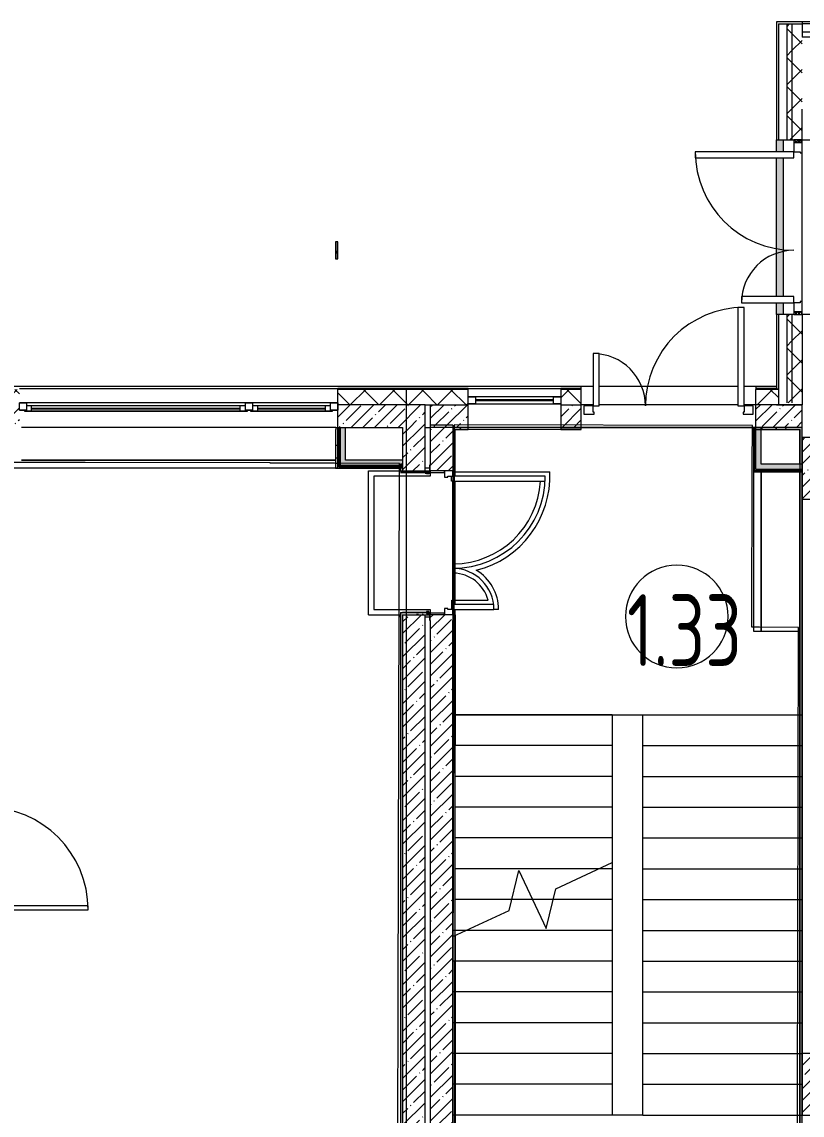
# Model space of a CAD drawing. Header units: millimetres. Extents: x -249154 to 415037, y -45458 to 354837.
# Drawn here: x 34630 to 42225, y 16564 to 27214 of the extents above; entities that cross this region are included whole.
import ezdxf

# ---------------------------------------------------------------- set-up
doc = ezdxf.new("R2010")
doc.units = ezdxf.units.MM
for name, color, linetype, lineweight in [('A-AREA-BNDY', 7, 'Continuous', 5), ('A-AREA-IDEN', 7, 'Continuous', 9), ('A-DOOR-2', 7, 'Continuous', 5), ('A-DOOR-FRAM-2', 7, 'Continuous', 5), ('A-FLOR', 7, 'Continuous', 9), ('A-GLAZ', 7, 'Continuous', 9), ('A-GLAZ-1', 7, 'Continuous', 5), ('A-WALL', 7, 'Continuous', 5), ('I-WALL', 7, 'Continuous', 5), ('S-COLS', 7, 'Continuous', 9), ('S-COLS-1', 7, 'Continuous', 5), ('S-STRS', 7, 'Continuous', 9), ('S-STRS-MBND', 7, 'Continuous', 9), ('Оси', 7, 'Continuous', 9)]:
    doc.layers.add(name, color=color, linetype=linetype, lineweight=lineweight)
for name, color, linetype, lineweight, true_color in [('A-DOOR-1', 7, 'Continuous', 5, 0xc0c0c0), ('A-DOOR-FRAM-1', 7, 'Continuous', 5, 0xc0c0c0), ('A-WALL-1', 9, 'Continuous', 5, 0x808080), ('A-WALL-FNSH-1', 9, 'Continuous', 5, 0x808080)]:
    doc.layers.add(name, color=color, linetype=linetype, lineweight=lineweight, true_color=true_color)
doc.layers.add('A-FLOR-PATT-1', color=7, linetype='Continuous', lineweight=9, true_color=0xeef6ff, transparency=0.5)
doc.styles.add('СПДС', font='ГОСТ тип А.ttf', dxfattribs={"width": 0.9})
pattern_1 = [(45, (64.7, -136.06), (-114.04925, 114.04925), []), (45, (178.75, -136.06), (-114.04925, 114.04925), [201.612, -40.322, 6.706, -33.617])]
pattern_2 = [(45, (64.7, -136.06), (-141.42136, 141.42136), []), (135, (64.7, -136.06), (-141.42136, -141.42136), [])]
pattern_3 = [(0, (64.7, -136.06), (243.84, 60.96), [20.117, -162.763, 20.117, -162.763, -975.36]), (0, (64.7, -136.06), (243.84, 60.96), [-365.76, 20.117, -345.643, 20.117, -162.763, -426.72]), (0, (64.7, -136.06), (243.84, 60.96), [-914.4, 20.117, -101.803, 20.117, -284.683]), (120, (156.14, -105.58), (-174.71291, 180.691634), [20.117, -162.763, 20.117, -162.763, -975.36]), (120, (156.14, -105.58), (-174.71291, 180.691634), [-365.76, 20.117, -345.643, 20.117, -162.763, -426.72]), (120, (156.14, -105.58), (-174.71291, 180.691634), [-914.4, 20.117, -101.803, 20.117, -284.683]), (240, (186.62, 16.34), (-69.12709, -241.651634), [20.117, -162.763, 20.117, -162.763, -975.36]), (240, (186.62, 16.34), (-69.12709, -241.651634), [-365.76, 20.117, -345.643, 20.117, -162.763, -426.72]), (240, (186.62, 16.34), (-69.12709, -241.651634), [-914.4, 20.117, -101.803, 20.117, -284.683])]
pattern_4 = [(45, (64.7, -136.06), (-212.132, 212.132), []), (135, (64.7, -136.06), (-212.132, -212.132), [])]

# ---------------------------------------------------------------- blocks, each defined once
blk = doc.blocks.new('BSC_Колонна _Прямоугольная - 600х600-V41-Объем проектирования 1 этажа')
at = {"layer": 'S-COLS-1'}
h = blk.add_hatch(dxfattribs=at)
h.set_pattern_fill('FP_67', color=256, style=0, pattern_type=2)
h.set_pattern_definition([(45, (-42460, -17000), (-114.04925, 114.04925), []), (45, (-42345.95, -17000), (-114.04925, 114.04925), [201.613, -40.323, 6.706, -33.617])])
h.paths.add_polyline_path([(300, -300), (300, 300), (-300, 300), (-300, -300), (-60, -300)])
for p, q in [((300, 300), (-300, 300)), ((-300, 300), (-300, -300)), ((300, -300), (300, 300)), ((-300, -300), (300, -300))]:
    blk.add_line(p, q, dxfattribs=at)
blk = doc.blocks.new('BSC_Колонна _Прямоугольная - 600х600-V42-Объем проектирования 1 этажа')
at = {"layer": 'S-COLS-1'}
h = blk.add_hatch(dxfattribs=at)
h.set_pattern_fill('FP_68', color=256, style=0, pattern_type=2)
h.set_pattern_definition([(45, (-42460, -23000), (-114.04925, 114.04925), []), (45, (-42345.95, -23000), (-114.04925, 114.04925), [201.613, -40.323, 6.706, -33.617])])
h.paths.add_polyline_path([(-300, -300), (300, -300), (300, 300), (-300, 300), (-300, -218)])
for p, q in [((300, 300), (-300, 300)), ((-300, 300), (-300, -300)), ((300, -300), (300, 300)), ((-300, -300), (300, -300))]:
    blk.add_line(p, q, dxfattribs=at)
blk = doc.blocks.new('110_Дверь_СКБ_2Ст - Д-1 Лестничная клетка EIS60-V94-Объем проектирования 1 этажа')
at = {"layer": 'A-DOOR-1'}
for p, q in [((-637.5, 1010), (-637.5, 110)), ((-587.5, 1010), (-637.5, 1010)), ((-587.5, 110), (-587.5, 1010)), ((662.5, 510), (612.5, 510)), ((612.5, 510), (612.5, 110)), ((662.5, 110), (662.5, 510)), ((-637.5, 110), (-587.5, 110)), ((612.5, 110), (662.5, 110))]:
    blk.add_line(p, q, dxfattribs=at)
for centre, radius, start, end in [((-637.5, 110), 900, 0, 90), ((662.5, 110), 400, 90, 180)]:
    blk.add_arc(centre, radius, start, end, dxfattribs=at)
at = {"layer": 'A-DOOR-FRAM-1'}
for p, q in [((-672.5, 118), (-742.5, 118)), ((-742.5, 118), (-742.5, 110)), ((-742.5, 110), (-672.5, 110)), ((-637.5, 110), (-687.5, 110)), ((-687.5, 110), (-687.5, 30)), ((-672.5, 110), (-672.5, 118)), ((-637.5, 60), (-637.5, 110)), ((662.5, 110), (662.5, 60)), ((712.5, 110), (662.5, 110)), ((767.5, 118), (697.5, 118)), ((697.5, 118), (697.5, 110)), ((697.5, 110), (767.5, 110)), ((712.5, 30), (712.5, 110)), ((767.5, 110), (767.5, 118)), ((-687.5, 30), (-627.5, 30)), ((-672.5, 30), (-687.5, 30)), ((-687.5, 30), (-687.5, -110)), ((-672.5, -110), (-672.5, 30)), ((-627.5, 60), (-637.5, 60)), ((-627.5, 30), (-627.5, 60)), ((662.5, 60), (652.5, 60)), ((652.5, 60), (652.5, 30)), ((652.5, 30), (712.5, 30)), ((712.5, 30), (697.5, 30)), ((697.5, 30), (697.5, -110)), ((712.5, -110), (712.5, 30)), ((-672.5, -110), (-742.5, -110)), ((-742.5, -110), (-742.5, -118)), ((-742.5, -118), (-672.5, -118)), ((-687.5, -110), (-672.5, -110)), ((-672.5, -118), (-672.5, -110)), ((697.5, -110), (712.5, -110)), ((767.5, -110), (697.5, -110)), ((697.5, -110), (697.5, -118)), ((697.5, -118), (767.5, -118)), ((767.5, -118), (767.5, -110))]:
    blk.add_line(p, q, dxfattribs=at)
blk = doc.blocks.new('120_Окно_СКБ_2Ст - 120_Окно_СКБ_2Ст 3100х2500 _мал_створка слева_-V95-Объем проектирования 1 этажа')
at = {"layer": 'A-GLAZ'}
for p, q in [((-1550, -127), (-1550, -57)), ((-1550, -57), (-1480, -57)), ((-1480, -57), (-1480, -127)), ((650, -87), (-1480, -87)), ((-1480, -87), (-1480, -127)), ((-1430, -137), (-1430, -87)), ((600, -137), (600, -87)), ((650, -127), (650, -57)), ((650, -57), (720, -57)), ((650, -127), (650, -87)), ((720, -57), (720, -127)), ((1480, -87), (720, -87)), ((720, -87), (720, -127)), ((770, -137), (770, -87)), ((1430, -137), (1430, -87)), ((1480, -127), (1480, -57)), ((1480, -57), (1550, -57)), ((1480, -127), (1480, -87)), ((1550, -57), (1550, -127)), ((-1480, -127), (-1550, -127)), ((-1480, -127), (-1500, -127)), ((-1500, -127), (-1500, -137)), ((-1500, -137), (670, -137)), ((670, -137), (-1500, -137)), ((720, -127), (650, -127)), ((670, -127), (650, -127)), ((670, -137), (670, -127)), ((720, -127), (700, -127)), ((700, -127), (700, -137)), ((700, -137), (1500, -137)), ((1500, -137), (700, -137)), ((1550, -127), (1480, -127)), ((1500, -127), (1480, -127)), ((1500, -137), (1500, -127))]:
    blk.add_line(p, q, dxfattribs=at)
at = {"layer": 'A-GLAZ-1'}
for p, q in [((1550, -57), (-1550, -57)), ((-1550, -127), (-1500, -127)), ((-1430, -107), (600, -107)), ((600, -117), (-1430, -117)), ((670, -127), (700, -127)), ((770, -107), (1430, -107)), ((1430, -117), (770, -117)), ((1500, -127), (1550, -127))]:
    blk.add_line(p, q, dxfattribs=at)
blk = doc.blocks.new('110_Дверь_СКБ_1Ст_Внутренняя1 - Д-4к_п__1100x2100h_Артистические EI30-23988509-Объем проектирования 1 этажа')
at = {"layer": 'A-DOOR-2'}
h = blk.add_hatch(dxfattribs=at)
h.set_pattern_fill('FP_75', color=256, style=0, pattern_type=2)
h.set_pattern_definition([(135, (1751.41, 164.685), (-14.14214, -14.14214), []), (225, (1751.41, 164.685), (14.14214, -14.14214), [])])
h.paths.add_polyline_path([(562.5, 100), (537.5, 100), (537.5, -100), (562.5, -100)])
at = {"layer": 'A-DOOR-FRAM-2'}
h = blk.add_hatch(dxfattribs=at)
h.set_pattern_fill('FP_76', color=256, style=0, pattern_type=2)
h.set_pattern_definition([(45, (-371.384, 164.685), (-14.1421, 14.1421), []), (135, (-371.384, 164.685), (-14.1421, -14.1421), [])])
h.paths.add_polyline_path([(-512.5, -100), (-512.5, 100), (-537.5, 100), (-537.5, -100)])
at = {"layer": 'A-DOOR-1'}
for p, q in [((512.5, 1100), (472.5, 1100)), ((472.5, 1100), (472.5, 100)), ((512.5, 100), (512.5, 1100)), ((472.5, 100), (512.5, 100))]:
    blk.add_line(p, q, dxfattribs=at)
blk.add_arc((512.5, 100), 1000, 90, 180, dxfattribs=at)
at = {"layer": 'A-DOOR-FRAM-1'}
for p, q in [((-497.5, 108), (-567.5, 108)), ((-567.5, 108), (-567.5, 100)), ((-497.5, 100), (-497.5, 108)), ((592.5, 108), (522.5, 108)), ((522.5, 108), (522.5, 100)), ((592.5, 100), (592.5, 108)), ((-567.5, 100), (-497.5, 100)), ((-512.5, 100), (-537.5, 100)), ((-537.5, 100), (-537.5, -100)), ((-487.5, 100), (-512.5, 100)), ((-512.5, 100), (-512.5, 20)), ((-512.5, -100), (-512.5, 100)), ((-497.5, 100), (-512.5, 100)), ((-512.5, 100), (-512.5, 99)), ((-512.5, 99), (-497.5, 99)), ((-512.5, 20), (-477.5, 20)), ((-497.5, 20), (-512.5, 20)), ((-512.5, 20), (-512.5, -100)), ((-497.5, 99), (-497.5, 100)), ((-497.5, -100), (-497.5, 20)), ((-487.5, 60), (-487.5, 100)), ((-477.5, 60), (-487.5, 60)), ((-477.5, 20), (-477.5, 60)), ((512.5, 60), (502.5, 60)), ((502.5, 60), (502.5, 20)), ((502.5, 20), (537.5, 20)), ((512.5, 100), (512.5, 60)), ((537.5, 100), (512.5, 100)), ((537.5, 100), (522.5, 100)), ((522.5, 100), (522.5, 99)), ((522.5, 100), (592.5, 100)), ((522.5, 99), (537.5, 99)), ((537.5, 20), (522.5, 20)), ((522.5, 20), (522.5, -100)), ((537.5, 20), (537.5, 100)), ((562.5, 100), (537.5, 100)), ((537.5, 100), (537.5, -100)), ((537.5, 99), (537.5, 100)), ((537.5, -100), (537.5, 20)), ((562.5, -100), (562.5, 100)), ((-497.5, -100), (-567.5, -100)), ((-567.5, -100), (-567.5, -108)), ((-537.5, -100), (-512.5, -100)), ((-512.5, -100), (-497.5, -100)), ((-497.5, -108), (-497.5, -100)), ((522.5, -100), (537.5, -100)), ((592.5, -100), (522.5, -100)), ((522.5, -100), (522.5, -108)), ((537.5, -100), (562.5, -100)), ((592.5, -108), (592.5, -100)), ((-567.5, -108), (-497.5, -108)), ((522.5, -108), (592.5, -108))]:
    blk.add_line(p, q, dxfattribs=at)
blk = doc.blocks.new('110_Дверь_СКБ_2Ст_Наружная - ДН-1_л__ Двухстворчатая 1350 х3200 _ЛК_ в свету с верхним остеклением 2-22448815-Объем проектирования 1 этажа')
at = {"layer": 'A-DOOR-1'}
for p, q in [((754.5, 869), (694.5, 869)), ((694.5, 869), (694.5, -91)), ((754.5, -91), (754.5, 869)), ((-715.5, 419), (-715.5, -91)), ((-655.5, 419), (-715.5, 419)), ((-655.5, -91), (-655.5, 419)), ((-715.5, -91), (-655.5, -91)), ((694.5, -91), (754.5, -91))]:
    blk.add_line(p, q, dxfattribs=at)
for centre, radius, start, end in [((754.5, -91), 960, 90, 180), ((-715.5, -91), 510, 0, 90)]:
    blk.add_arc(centre, radius, start, end, dxfattribs=at)
at = {"layer": 'A-DOOR-FRAM-1'}
for p, q in [((-715.5, -91), (-805.5, -91)), ((-805.5, -91), (-805.5, -171)), ((-715.5, -151), (-715.5, -91)), ((754.5, -91), (754.5, -151)), ((844.5, -91), (754.5, -91)), ((844.5, -171), (844.5, -91)), ((-805.5, -171), (-705.5, -171)), ((-705.5, -151), (-715.5, -151)), ((-705.5, -171), (-705.5, -151)), ((754.5, -151), (744.5, -151)), ((744.5, -151), (744.5, -171)), ((744.5, -171), (844.5, -171))]:
    blk.add_line(p, q, dxfattribs=at)
blk = doc.blocks.new('120_Окно_СКБ_1Ст - 120_Окно_СКБ_1Ст 900х2500_h_ глухое-23537403-Объем проектирования 1 этажа')
at = {"layer": 'A-GLAZ'}
for p, q in [((-450, -67), (-450, 3)), ((-450, 3), (-380, 3)), ((-380, 3), (-380, -67)), ((380, -67), (380, 3)), ((380, 3), (450, 3)), ((450, 3), (450, -67)), ((-380, -67), (-450, -67)), ((450, -67), (380, -67))]:
    blk.add_line(p, q, dxfattribs=at)
at = {"layer": 'A-GLAZ-1'}
for p, q in [((450, 3), (-450, 3)), ((-450, -67), (450, -67)), ((380, -27), (-380, -27)), ((380, -37), (-380, -37))]:
    blk.add_line(p, q, dxfattribs=at)
blk = doc.blocks.new('110_Дверь_СКБ_2Ст_Наружная - ДН-1_л__ Двухстворчатая 1350 х3200 _ЛК_ в свету с верхним остеклением EI30-23529464-Объем проектирования 1 этажа')
at = {"layer": 'A-DOOR-2'}
h = blk.add_hatch(dxfattribs=at)
h.set_pattern_fill('FP_168', color=256, style=0, pattern_type=2)
h.set_pattern_definition([(135, (1451.41, 189.685), (-14.14214, -14.14214), []), (225, (1451.41, 189.685), (14.14214, -14.14214), [])])
h.paths.add_polyline_path([(844.5, -125), (869.5, -125), (869.5, -45), (844.5, -45), (844.5, -105)])
at = {"layer": 'A-DOOR-FRAM-2'}
h = blk.add_hatch(dxfattribs=at)
h.set_pattern_fill('FP_169', color=256, style=0, pattern_type=2)
h.set_pattern_definition([(45, (-671.384, 189.685), (-14.1421, 14.1421), []), (135, (-671.384, 189.685), (-14.1421, -14.1421), [])])
h.paths.add_polyline_path([(-830.5, -45), (-830.5, -125), (-805.5, -125), (-805.5, -45)])
at = {"layer": 'A-DOOR-1'}
for p, q in [((754.5, 915), (694.5, 915)), ((694.5, 915), (694.5, -45)), ((754.5, -45), (754.5, 915)), ((-715.5, 465), (-715.5, -45)), ((-655.5, 465), (-715.5, 465)), ((-655.5, -45), (-655.5, 465)), ((-715.5, -45), (-655.5, -45)), ((694.5, -45), (754.5, -45))]:
    blk.add_line(p, q, dxfattribs=at)
for centre, radius, start, end in [((754.5, -45), 960, 90, 180), ((-715.5, -45), 510, 0, 90)]:
    blk.add_arc(centre, radius, start, end, dxfattribs=at)
at = {"layer": 'A-DOOR-FRAM-1'}
for p, q in [((-805.5, -45), (-830.5, -45)), ((-830.5, -45), (-830.5, -125)), ((-715.5, -45), (-805.5, -45)), ((-805.5, -45), (-805.5, -125)), ((-805.5, -125), (-805.5, -45)), ((-715.5, -105), (-715.5, -45)), ((-705.5, -105), (-715.5, -105)), ((-705.5, -125), (-705.5, -105)), ((754.5, -105), (744.5, -105)), ((744.5, -105), (744.5, -125)), ((754.5, -45), (754.5, -105)), ((844.5, -45), (754.5, -45)), ((844.5, -125), (844.5, -45)), ((869.5, -45), (844.5, -45)), ((844.5, -45), (844.5, -125)), ((869.5, -125), (869.5, -45)), ((-830.5, -125), (-805.5, -125)), ((-805.5, -125), (-705.5, -125)), ((744.5, -125), (844.5, -125)), ((844.5, -125), (869.5, -125))]:
    blk.add_line(p, q, dxfattribs=at)
blk = doc.blocks.new('Зашивка приборов отопления6 - Зашивка приборов отопления-33276534-Объем проектирования 1 этажа')
at = {"layer": 'A-WALL'}
for p, q in [((75235, 535), (73685, 535)), ((73685, 535), (73685, 460)), ((73685, 460), (73685, 80)), ((75235, 460), (73685, 460)), ((73685, 460), (73685, 80)), ((73685, 460), (75235, 460))]:
    blk.add_line(p, q, dxfattribs=at)
blk = doc.blocks.new('Зашивка приборов отопления11 - Зашивка приборов отопления-33278624-Объем проектирования 1 этажа')
at = {"layer": 'A-WALL'}
for p, q in [((37620, 23400), (34560, 23400)), ((34560, 23079), (37620, 23079)), ((37620, 23079), (34560, 23079)), ((34560, 23004), (37620, 23004))]:
    blk.add_line(p, q, dxfattribs=at)
blk = doc.blocks.new('Марка_Помещения - Номер-25198446-Объем проектирования 1 этажа')
at = {"layer": 'A-AREA-IDEN'}
for start, end in [(360, 180), (180, 360)]:
    blk.add_arc((0, 0), 2.5, start, end, dxfattribs=at)

msp = doc.modelspace()

# ---------------------------------------------------------------- hatches: boundary and pattern name
at = {"layer": 'A-FLOR-PATT-1'}
h = msp.add_hatch(color=256, dxfattribs=at)
h.paths.add_polyline_path([(41975, 24364), (42045, 24364), (42045, 24479), (41975, 24479)])
h.paths.add_polyline_path([(41995, 24539), (42045, 24539), (42045, 25889), (41975, 25889), (41975, 24539)])
h.paths.add_polyline_path([(41975, 25949), (42045, 25949), (42045, 26064), (41975, 26064)])
at = {"layer": 'A-WALL'}
h = msp.add_hatch(dxfattribs=at)
h.set_pattern_fill('FP_24', color=256, style=0, pattern_type=2)
h.set_pattern_definition(pattern_2)
h.paths.add_polyline_path([(42125, 23504), (42125, 24364), (42075, 24364), (42075, 23504)])
h.paths.add_polyline_path([(42075, 26064), (42125, 26064), (42125, 27194), (42075, 27194), (42075, 26280)])
h = msp.add_hatch(dxfattribs=at)
h.set_pattern_fill('FP_24', color=256, style=0, pattern_type=2)
h.set_pattern_definition(pattern_2)
h.paths.add_polyline_path([(42204, 23504), (42225, 23504), (42225, 24364), (42125, 24364), (42125, 23504)])
h.paths.add_polyline_path([(42145, 26064), (42225, 26064), (42225, 27194), (42125, 27194), (42125, 26064)])
h = msp.add_hatch(dxfattribs=at)
h.set_pattern_fill('FP_24', color=256, style=0, pattern_type=2)
h.set_pattern_definition(pattern_2)
h.paths.add_polyline_path([(33925, 23484), (34605, 23484), (34605, 23634), (33925, 23634)])
h.paths.add_polyline_path([(38555, 23484), (38555, 23634), (37705, 23634), (37705, 23484), (38547, 23484)])
h = msp.add_hatch(dxfattribs=at)
h.set_pattern_fill('FP_24', color=256, style=0, pattern_type=2)
h.set_pattern_definition(pattern_2)
h.paths.add_polyline_path([(41975, 23484), (41995, 23484), (41995, 23634), (41775, 23634), (41775, 23484), (41825, 23484)])
h.paths.add_polyline_path([(38607, 23484), (38975, 23484), (38975, 23634), (38555, 23634), (38555, 23484), (38605, 23484)])
h.paths.add_polyline_path([(39875, 23484), (40075, 23484), (40075, 23634), (39875, 23634), (39875, 23492)])
at = {"layer": 'I-WALL'}
h = msp.add_hatch(dxfattribs=at)
h.set_pattern_fill('FP_191', color=256, style=0, pattern_type=2)
h.set_pattern_definition(pattern_3)
h.paths.add_polyline_path([(37705, 24904), (37705, 25072), (37685, 25072), (37685, 24904)])
h = msp.add_hatch(dxfattribs=at)
h.set_pattern_fill('FP_1', color=256, style=0, pattern_type=2)
h.set_pattern_definition(pattern_1)
h.paths.add_polyline_path([(34580, 23264), (34605, 23264), (34605, 23484), (33675, 23484), (33675, 23264), (34530, 23264)])
h.paths.add_polyline_path([(38335, 23264), (38555, 23264), (38555, 23484), (37705, 23484), (37705, 23264), (37909, 23264)])
h = msp.add_hatch(dxfattribs=at)
h.set_pattern_fill('FP_1', color=256, style=0, pattern_type=2)
h.set_pattern_definition(pattern_1)
h.paths.add_polyline_path([(42205, 23264), (42225, 23264), (42225, 23484), (41775, 23484), (41775, 23264), (42163, 23264)])
h.paths.add_polyline_path([(40075, 23264), (40075, 23484), (39875, 23484), (39875, 23264)])
h.paths.add_polyline_path([(38825, 23264), (38975, 23264), (38975, 23484), (38605, 23484), (38605, 23284), (38825, 23284)])
h = msp.add_hatch(dxfattribs=at)
h.set_pattern_fill('FP_191', color=256, style=0, pattern_type=2)
h.set_pattern_definition(pattern_3)
h.paths.add_polyline_path([(37705, 22888), (37705, 23264), (37685, 23264), (37685, 22888)])
h = msp.add_hatch(dxfattribs=at)
h.set_pattern_fill('FP_192', color=256, style=0, pattern_type=2)
h.set_pattern_definition(pattern_4)
h.paths.add_polyline_path([(37717, 22888), (37717, 22888), (37717, 23264), (37705, 23264), (37705, 22888)])
h = msp.add_hatch(dxfattribs=at)
h.set_pattern_fill('FP_192', color=256, style=0, pattern_type=2)
h.set_pattern_definition(pattern_4)
h.paths.add_polyline_path([(37717, 22888), (37730, 22888), (37730, 23264), (37717, 23264), (37717, 22943)])
for points in [[(37730, 22893), (37780, 22893), (37780, 23264), (37730, 23264), (37730, 22943)], [(41775, 22854), (41825, 22854), (41825, 23264), (41775, 23264), (41775, 23084)], [(38315, 22893), (38335, 22893), (38335, 22943), (37780, 22943), (37780, 22893), (38306, 22893)], [(41825, 22854), (42205, 22854), (42205, 22904), (41825, 22904)]]:
    msp.add_hatch(color=256, dxfattribs=at).paths.add_polyline_path(points)
h = msp.add_hatch(dxfattribs=at)
h.set_pattern_fill('FP_1', color=256, style=0, pattern_type=2)
h.set_pattern_definition(pattern_1)
h.paths.add_polyline_path([(38555, 15064), (38555, 21439), (38335, 21439), (38335, 15064)])
h.paths.add_polyline_path([(38335, 22839), (38555, 22839), (38555, 23264), (38335, 23264), (38335, 22868)])
h = msp.add_hatch(dxfattribs=at)
h.set_pattern_fill('FP_1', color=256, style=0, pattern_type=2)
h.set_pattern_definition(pattern_1)
h.paths.add_polyline_path([(38825, 10314), (38823, 11989), (38605, 11989), (38605, 10314)])
h.paths.add_polyline_path([(38605, 13389), (38825, 13389), (38825, 21439), (38605, 21439), (38605, 14696)])
h.paths.add_polyline_path([(38745, 22839), (38825, 22839), (38825, 23284), (38605, 23284), (38605, 22839)])
h = msp.add_hatch(dxfattribs=at)
h.set_pattern_fill('FP_191', color=256, style=0, pattern_type=2)
h.set_pattern_definition(pattern_3)
h.paths.add_polyline_path([(41825, 23244), (42205, 23244), (42205, 23264), (41825, 23264)])
h.paths.add_polyline_path([(38825, 23244), (38975, 23244), (38975, 23264), (38825, 23264)])
h.paths.add_polyline_path([(39875, 23244), (40075, 23244), (40075, 23264), (39875, 23264)])
h = msp.add_hatch(dxfattribs=at)
h.set_pattern_fill('FP_191', color=256, style=0, pattern_type=2)
h.set_pattern_definition(pattern_3)
h.paths.add_polyline_path([(38845, 15064), (38845, 21414), (38833, 21414), (38833, 21384), (38825, 21384), (38825, 15064)])
h.paths.add_polyline_path([(38845, 22864), (38845, 23243), (38825, 23244), (38826, 22894), (38833, 22894), (38833, 22864)])
h = msp.add_hatch(dxfattribs=at)
h.set_pattern_fill('FP_192', color=256, style=0, pattern_type=2)
h.set_pattern_definition(pattern_4)
h.paths.add_polyline_path([(41762, 22829), (41762, 23264), (41750, 23264), (41750, 22829)])
h = msp.add_hatch(dxfattribs=at)
h.set_pattern_fill('FP_192', color=256, style=0, pattern_type=2)
h.set_pattern_definition(pattern_4)
h.paths.add_polyline_path([(41762, 22841), (41775, 22841), (41775, 23264), (41762, 23264), (41762, 22904)])
h = msp.add_hatch(dxfattribs=at)
h.set_pattern_fill('FP_191', color=256, style=0, pattern_type=2)
h.set_pattern_definition(pattern_3)
h.paths.add_polyline_path([(42225, 15084), (42225, 23264), (42205, 23243), (42205, 15084)])
h.paths.add_polyline_path([(42205, 23244), (42225, 23264), (42205, 23264)])
h = msp.add_hatch(dxfattribs=at)
h.set_pattern_fill('FP_191', color=256, style=0, pattern_type=2)
h.set_pattern_definition(pattern_3)
h.paths.add_polyline_path([(38315, 22868), (38315, 22888), (37685, 22888), (37685, 22868), (37909, 22868)])
h = msp.add_hatch(dxfattribs=at)
h.set_pattern_fill('FP_192', color=256, style=0, pattern_type=2)
h.set_pattern_definition(pattern_4)
h.paths.add_polyline_path([(38335, 22880), (38335, 22893), (37730, 22893), (37730, 22888), (38315, 22888), (38315, 22880)])
h = msp.add_hatch(dxfattribs=at)
h.set_pattern_fill('FP_192', color=256, style=0, pattern_type=2)
h.set_pattern_definition(pattern_4)
h.paths.add_polyline_path([(42051, 22829), (42205, 22829), (42205, 22841), (41762, 22841), (41762, 22829), (42035, 22829)])
h = msp.add_hatch(dxfattribs=at)
h.set_pattern_fill('FP_192', color=256, style=0, pattern_type=2)
h.set_pattern_definition(pattern_4)
h.paths.add_polyline_path([(42035, 22841), (42205, 22841), (42205, 22854), (41775, 22854), (41775, 22841), (41825, 22841)])
h = msp.add_hatch(dxfattribs=at)
h.set_pattern_fill('FP_191', color=256, style=0, pattern_type=2)
h.set_pattern_definition(pattern_3)
h.paths.add_polyline_path([(38335, 11084), (38334, 11934), (38327, 11934), (38327, 11964), (38315, 11964), (38315, 11085)])
h.paths.add_polyline_path([(38327, 13414), (38327, 13444), (38335, 13444), (38335, 21459), (38315, 21459), (38315, 13414)])
h = msp.add_hatch(dxfattribs=at)
h.set_pattern_fill('FP_191', color=256, style=0, pattern_type=2)
h.set_pattern_definition(pattern_3)
h.paths.add_polyline_path([(38335, 21439), (38597, 21440), (38597, 21454), (38605, 21454), (38605, 21459), (38335, 21459), (38335, 21453)])

# ---------------------------------------------------------------- linework, layer by layer
at = {"layer": 'A-AREA-BNDY', "flags": 128}
for points in [[(41741, 23281), (38837, 23287), (38818, 15139), (42176, 15132), (42190, 21315), (41811, 21316), (41736, 21316), (41740, 22877)], [(28087, 10813), (28066, 10813), (28059, 7855), (30229, 7850), (30229, 7812), (32729, 7806), (32729, 7844), (38538, 7830), (38545, 10588), (37995, 10589), (37996, 11131), (38276, 11131), (38304, 22913), (37674, 22914), (37532, 22914), (37045, 22916), (37045, 22917), (35245, 22921), (35245, 22920), (34758, 22921), (34615, 22921), (34286, 22922), (34264, 13678), (28094, 13693)]]:
    msp.add_lwpolyline(points, close=True, dxfattribs=at)
at = {"layer": 'A-FLOR'}
for p, q in [((41975, 25949), (41975, 26064)), ((41975, 24539), (41975, 25889)), ((42225, 24489), (42225, 25939)), ((41975, 24364), (41975, 24479)), ((37685, 23264), (34625, 23264)), ((37780, 23264), (38335, 23264)), ((38555, 23264), (38605, 23264)), ((40075, 23264), (41750, 23264)), ((34625, 22943), (37685, 22943)), ((34295, 22868), (37705, 22868)), ((37705, 22868), (38335, 22868)), ((38005, 22839), (38335, 22839)), ((38005, 21439), (38005, 22839)), ((38555, 22868), (38597, 22868)), ((38605, 22819), (38605, 22789)), ((38833, 22829), (39769, 22829)), ((38845, 22864), (38845, 22789)), ((38605, 22789), (38055, 22789)), ((38055, 22789), (38055, 21489)), ((38811, 22739), (38811, 22789)), ((38825, 22739), (38811, 22739)), ((38825, 21539), (38825, 22739)), ((38845, 22739), (38845, 21539)), ((38831, 21844), (38831, 21934)), ((38814, 21489), (38814, 21579)), ((38814, 21579), (39168, 21579)), ((38005, 21439), (38315, 21439)), ((38055, 21489), (38605, 21489)), ((38315, 21414), (38315, 13339)), ((38597, 21414), (38555, 21414)), ((38605, 21489), (38605, 21459)), ((38825, 21454), (38825, 21469)), ((38845, 21414), (38833, 21414)), ((38845, 21489), (38845, 21414)), ((39270, 21489), (39225, 21489)), ((38845, 20464), (42205, 20464))]:
    msp.add_line(p, q, dxfattribs=at)
for centre, radius, start, end in [((38825, 22789), 945, 283.9049, 2.4259), ((38825, 22789), 945, 283.9049, 2.4259), ((38825, 22789), 855, 270.3946, 356.6475), ((38825, 22789), 855, 270.3946, 356.6475), ((38825, 21489), 355, 14.686, 89.0495), ((38825, 21489), 355, 14.686, 89.0495), ((38825, 21489), 445, 0, 59.3146), ((38825, 21489), 445, 0, 59.3146)]:
    msp.add_arc(centre, radius, start, end, dxfattribs=at)
at = {"layer": 'A-WALL'}
for p, q in [((41995, 27194), (42225, 27194)), ((41995, 27194), (41995, 26064)), ((42075, 27194), (42075, 26064)), ((42125, 27194), (42125, 26064)), ((42225, 27214), (42225, 27064)), ((44625, 27194), (42225, 27194)), ((44625, 27114), (42225, 27114)), ((44625, 27064), (42225, 27064)), ((42225, 26064), (42225, 26364)), ((42045, 25949), (42045, 26064)), ((42045, 24539), (42045, 25889)), ((42045, 24364), (42045, 24479)), ((41995, 24364), (41995, 23484)), ((42075, 24364), (42075, 23504)), ((42125, 24364), (42125, 23504)), ((42225, 24364), (42225, 23484)), ((33925, 23664), (40190, 23664)), ((40075, 23642), (40075, 23664)), ((40250, 23664), (41600, 23664)), ((41660, 23664), (41975, 23664)), ((41775, 23664), (41775, 23642)), ((34605, 23642), (37705, 23642)), ((38975, 23637), (37705, 23637)), ((38975, 23634), (37705, 23634)), ((38975, 23642), (39875, 23642)), ((40075, 23637), (39875, 23637)), ((40075, 23634), (39875, 23634)), ((41995, 23637), (41775, 23637)), ((41995, 23634), (41775, 23634)), ((41775, 22854), (41775, 23634)), ((41975, 23637), (41975, 23642)), ((38555, 23484), (37705, 23484)), ((38605, 23484), (38975, 23484)), ((38605, 23484), (38605, 23484)), ((39875, 23484), (40075, 23484)), ((40190, 23484), (40075, 23484)), ((41600, 23484), (40250, 23484)), ((41775, 23484), (41660, 23484)), ((41975, 23484), (41775, 23484)), ((41975, 23484), (41975, 23484)), ((41975, 23484), (41995, 23484)), ((37717, 22880), (37717, 23264)), ((37730, 22893), (37730, 23264)), ((38845, 23244), (38975, 23244)), ((42225, 23264), (41750, 23264)), ((41762, 22841), (41762, 23264)), ((41825, 23244), (42205, 23244)), ((42205, 15084), (42205, 23243)), ((38335, 22880), (37717, 22880)), ((38335, 22893), (37730, 22893)), ((42225, 22841), (41762, 22841)), ((42225, 22854), (41775, 22854)), ((38315, 21459), (38605, 21459))]:
    msp.add_line(p, q, dxfattribs=at)
at = {"layer": 'A-WALL-1'}
for p, q in [((41995, 26064), (42145, 26064)), ((42225, 26064), (42445, 26064)), ((37685, 25072), (37685, 24904)), ((37705, 25072), (37685, 25072)), ((37705, 24904), (37705, 25072)), ((37685, 24904), (37705, 24904)), ((42145, 24364), (41995, 24364)), ((42445, 24364), (42225, 24364)), ((37705, 22868), (37705, 23634)), ((38975, 23244), (38975, 23634)), ((39875, 23634), (39875, 23244)), ((40075, 23244), (40075, 23634)), ((38555, 23484), (38605, 23484)), ((38555, 22819), (38555, 23484)), ((38605, 23484), (38605, 22894)), ((42225, 23484), (41975, 23484)), ((42225, 23164), (42225, 23484)), ((37685, 23264), (37780, 23264)), ((37685, 23264), (37685, 23243)), ((37780, 22943), (37780, 23264)), ((38335, 23264), (38335, 22839)), ((38825, 23284), (38605, 23284)), ((38975, 23264), (38605, 23264)), ((38825, 23284), (38825, 22894)), ((38845, 23231), (38845, 23243)), ((39875, 23264), (40075, 23264)), ((39875, 23244), (40075, 23244)), ((41750, 23264), (41750, 22829)), ((41825, 22904), (41825, 23264)), ((38335, 22943), (37780, 22943)), ((38335, 22905), (38315, 22905)), ((42225, 22904), (41825, 22904)), ((38315, 22888), (37705, 22888)), ((37705, 22868), (37705, 22868)), ((38335, 22839), (38597, 22839)), ((38555, 22819), (38605, 22819)), ((38605, 22819), (38605, 22823)), ((38833, 22864), (38845, 22864)), ((41750, 22829), (42225, 22829)), ((42225, 22564), (42225, 17164)), ((38315, 21459), (38315, 21439)), ((38335, 21439), (38335, 13444)), ((38335, 21439), (38597, 21439)), ((38555, 13444), (38555, 21439)), ((38605, 21454), (38605, 21459)), ((38605, 21384), (38605, 13389)), ((38825, 15064), (38825, 21384)), ((38845, 15084), (38845, 18062))]:
    msp.add_line(p, q, dxfattribs=at)
at = {"layer": 'A-WALL-FNSH-1'}
for p, q in [((42225, 27214), (41975, 27214)), ((41975, 27214), (41975, 26064)), ((44625, 27214), (42225, 27214)), ((41975, 26064), (41995, 26064)), ((37684, 25072), (37684, 24904)), ((37685, 25072), (37684, 25072)), ((37684, 24904), (37685, 24904)), ((41995, 24364), (41975, 24364)), ((41975, 24364), (41975, 23642)), ((38975, 23642), (37705, 23642)), ((37705, 23642), (37705, 23634)), ((38975, 23634), (38975, 23642)), ((40075, 23642), (39875, 23642)), ((39875, 23642), (39875, 23634)), ((40075, 23634), (40075, 23642)), ((41975, 23642), (41775, 23642)), ((41775, 23642), (41775, 23634)), ((41995, 23484), (42225, 23484)), ((37685, 23243), (37684, 23243)), ((37684, 23243), (37684, 22867)), ((37685, 22868), (37685, 23243)), ((38845, 23231), (38845, 22864)), ((38846, 22839), (38846, 23243)), ((38975, 23243), (38975, 23244)), ((39875, 23244), (39875, 23243)), ((40075, 23243), (40075, 23244)), ((41825, 23244), (41775, 23244)), ((41775, 23243), (41825, 23243)), ((38315, 22905), (38314, 22905)), ((38314, 22905), (38314, 22868)), ((38315, 22839), (38315, 22905)), ((42204, 22904), (42204, 22829)), ((37684, 22867), (38314, 22867)), ((38314, 22867), (38314, 22839)), ((38597, 22824), (38315, 22824)), ((38315, 22824), (38315, 22823)), ((38315, 22823), (38605, 22823)), ((38570, 22833), (38570, 22813)), ((38590, 22833), (38570, 22833)), ((38570, 22813), (38590, 22813)), ((38590, 22813), (38590, 22833)), ((38605, 22823), (38605, 22824)), ((38845, 22839), (38846, 22839)), ((38314, 21439), (38314, 13389)), ((38315, 21414), (38315, 21439)), ((38605, 21460), (38335, 21460)), ((38335, 21460), (38335, 21459)), ((38590, 21470), (38570, 21470)), ((38570, 21470), (38570, 21450)), ((38570, 21450), (38590, 21450)), ((38590, 21450), (38590, 21470)), ((38605, 21459), (38605, 21460)), ((38846, 21439), (38845, 21439)), ((38845, 21414), (38845, 18062)), ((38845, 20164), (38846, 20164)), ((38846, 18312), (38846, 20164)), ((38845, 18062), (38846, 18062)), ((38846, 17684), (38845, 17684))]:
    msp.add_line(p, q, dxfattribs=at)
at = {"layer": 'I-WALL'}
for p, q in [((38845, 23244), (38845, 23243)), ((40075, 23243), (38845, 23243)), ((39875, 23264), (38975, 23264)), ((39875, 23244), (38975, 23244)), ((42205, 23243), (41825, 23243)), ((42204, 22904), (42204, 23243)), ((42205, 23243), (42205, 23244)), ((37684, 22867), (34626, 22867)), ((37684, 22868), (37684, 22867)), ((42204, 15084), (42204, 22829)), ((38846, 21439), (38846, 20164)), ((38845, 20564), (38846, 20564)), ((38846, 18312), (38846, 15094)), ((38846, 18084), (38845, 18084))]:
    msp.add_line(p, q, dxfattribs=at)
at = {"layer": 'S-STRS'}
for p, q in [((40375, 20464), (38845, 20464)), ((40375, 20464), (38845, 20464)), ((40375, 20464), (40375, 20164)), ((40375, 20164), (38845, 20164)), ((40375, 20164), (38845, 20164)), ((40375, 20164), (40375, 19864)), ((40375, 19864), (38845, 19864)), ((40375, 19864), (38845, 19864)), ((40375, 19864), (40375, 19564)), ((40375, 19564), (38845, 19564)), ((40375, 19564), (38845, 19564)), ((40375, 19564), (40375, 19264)), ((40375, 19264), (38845, 19264)), ((40375, 19264), (38845, 19264)), ((40375, 19264), (40375, 19025)), ((40243, 18964), (38845, 18964)), ((40243, 18964), (38845, 18964)), ((39399, 18664), (38845, 18664)), ((39399, 18664), (38845, 18664)), ((39801, 18664), (39600, 18664)), ((39801, 18664), (39600, 18664)), ((38825, 18364), (38825, 18303)), ((38956, 18364), (38825, 18364)), ((38956, 18364), (38825, 18364))]:
    msp.add_line(p, q, dxfattribs=at)
at = {"layer": 'S-STRS-MBND'}
for p, q in [((38825, 23264), (38825, 20464)), ((42225, 23264), (38825, 23264)), ((42225, 20464), (42225, 23264)), ((38825, 20464), (40675, 20464)), ((40675, 20464), (42225, 20464)), ((40675, 16564), (40675, 20464)), ((40675, 20464), (42225, 20464)), ((42225, 16564), (42225, 20464)), ((40675, 20164), (42225, 20164)), ((40675, 20164), (42225, 20164)), ((40675, 19864), (42225, 19864)), ((40675, 19864), (42225, 19864)), ((40675, 19564), (42225, 19564)), ((40675, 19564), (42225, 19564)), ((40675, 19264), (42225, 19264)), ((40675, 19264), (42225, 19264)), ((39826, 18770), (40375, 19025)), ((40375, 18964), (40243, 18964)), ((40375, 18964), (40243, 18964)), ((40375, 19025), (40375, 16564)), ((40675, 18964), (42225, 18964)), ((40675, 18964), (42225, 18964)), ((39373, 18558), (39468, 18947)), ((39468, 18947), (39732, 18381)), ((39732, 18381), (39826, 18770)), ((39600, 18664), (39399, 18664)), ((39600, 18664), (39399, 18664)), ((40375, 18664), (39801, 18664)), ((40375, 18664), (39801, 18664)), ((40675, 18664), (42225, 18664)), ((40675, 18664), (42225, 18664)), ((38825, 18303), (39373, 18558)), ((40375, 18364), (38956, 18364)), ((40375, 18364), (38956, 18364)), ((40675, 18364), (42225, 18364)), ((40675, 18364), (42225, 18364)), ((38825, 18303), (38825, 16564)), ((40375, 18064), (38825, 18064)), ((40375, 18064), (38825, 18064)), ((40675, 18064), (42225, 18064)), ((40675, 18064), (42225, 18064)), ((40375, 17764), (38825, 17764)), ((40375, 17764), (38825, 17764)), ((40675, 17764), (42225, 17764)), ((40675, 17764), (42225, 17764)), ((40375, 17464), (38825, 17464)), ((40375, 17464), (38825, 17464)), ((40675, 17464), (42225, 17464)), ((40675, 17464), (42225, 17464)), ((40375, 17164), (38825, 17164)), ((40375, 17164), (38825, 17164)), ((40675, 17164), (42225, 17164)), ((40675, 17164), (42225, 17164)), ((40375, 16864), (38825, 16864)), ((40375, 16864), (38825, 16864)), ((40675, 16864), (42225, 16864)), ((40675, 16864), (42225, 16864)), ((38825, 16564), (38825, 15064)), ((40375, 16564), (38825, 16564)), ((40375, 16564), (38825, 16564)), ((40675, 16564), (40375, 16564)), ((40675, 16564), (42225, 16564)), ((40675, 16564), (42225, 16564)), ((42225, 15064), (42225, 16564))]:
    msp.add_line(p, q, dxfattribs=at)
at = {"layer": 'Оси'}
msp.add_lwpolyline([(38375, -2042), (38375, 2958), (38375, 18642), (38375, 23642)], dxfattribs=at)

# ---------------------------------------------------------------- block references
at = {"layer": 'A-AREA-IDEN', "xscale": 199.9999999999999, "yscale": 199.9999999999999, "zscale": 199.9999999999999}
msp.add_blockref('Марка_Помещения - Номер-25198446-Объем проектирования 1 этажа', (41005, 21421), dxfattribs=at)
at = {"layer": 'A-DOOR-1'}
for name, p, rotation in [('110_Дверь_СКБ_2Ст_Наружная - ДН-1_л__ Двухстворчатая 1350 х3200 _ЛК_ в свету с верхним остеклением EI30-23529464-Объем проектирования 1 этажа', (42100, 25194), 89.9999999999999), ('110_Дверь_СКБ_2Ст - Д-1 Лестничная клетка EIS60-V94-Объем проектирования 1 этажа', (38715, 22152), 269.9999999999999), ('110_Дверь_СКБ_1Ст_Внутренняя1 - Д-4к_п__1100x2100h_Артистические EI30-23988509-Объем проектирования 1 этажа', (34175, 19076), 269.9999999999999)]:
    msp.add_blockref(name, p, dxfattribs=dict(at, rotation=rotation))
msp.add_blockref('110_Дверь_СКБ_2Ст_Наружная - ДН-1_л__ Двухстворчатая 1350 х3200 _ЛК_ в свету с верхним остеклением 2-22448815-Объем проектирования 1 этажа', (40905, 23563), dxfattribs=at)
at = {"layer": 'A-GLAZ', "color": 3}
for name, p in [('120_Окно_СКБ_1Ст - 120_Окно_СКБ_1Ст 900х2500_h_ глухое-23537403-Объем проектирования 1 этажа', (39425, 23559)), ('120_Окно_СКБ_2Ст - 120_Окно_СКБ_2Ст 3100х2500 _мал_створка слева_-V95-Объем проектирования 1 этажа', (36155, 23559))]:
    msp.add_blockref(name, p, dxfattribs=at)
at = {"layer": 'A-WALL'}
msp.add_blockref('Зашивка приборов отопления11 - Зашивка приборов отопления-33278624-Объем проектирования 1 этажа', (65, -136), dxfattribs=at)
at = {"layer": 'A-WALL', "rotation": 89.9999999999998}
msp.add_blockref('Зашивка приборов отопления6 - Зашивка приборов отопления-33276534-Объем проектирования 1 этажа', (42285, -52406), dxfattribs=at)
at = {"layer": 'S-COLS'}
for name, p in [('BSC_Колонна _Прямоугольная - 600х600-V42-Объем проектирования 1 этажа', (42525, 22864)), ('BSC_Колонна _Прямоугольная - 600х600-V41-Объем проектирования 1 этажа', (42525, 16864))]:
    msp.add_blockref(name, p, dxfattribs=at)

# ---------------------------------------------------------------- texts
at = {"layer": 'A-AREA-IDEN', "insert": (40521, 21638), "char_height": 700, "width": 1212.15, "attachment_point": 1, "style": 'СПДС'}
msp.add_mtext('1.33', dxfattribs=at)

doc.saveas('drawing.dxf')
